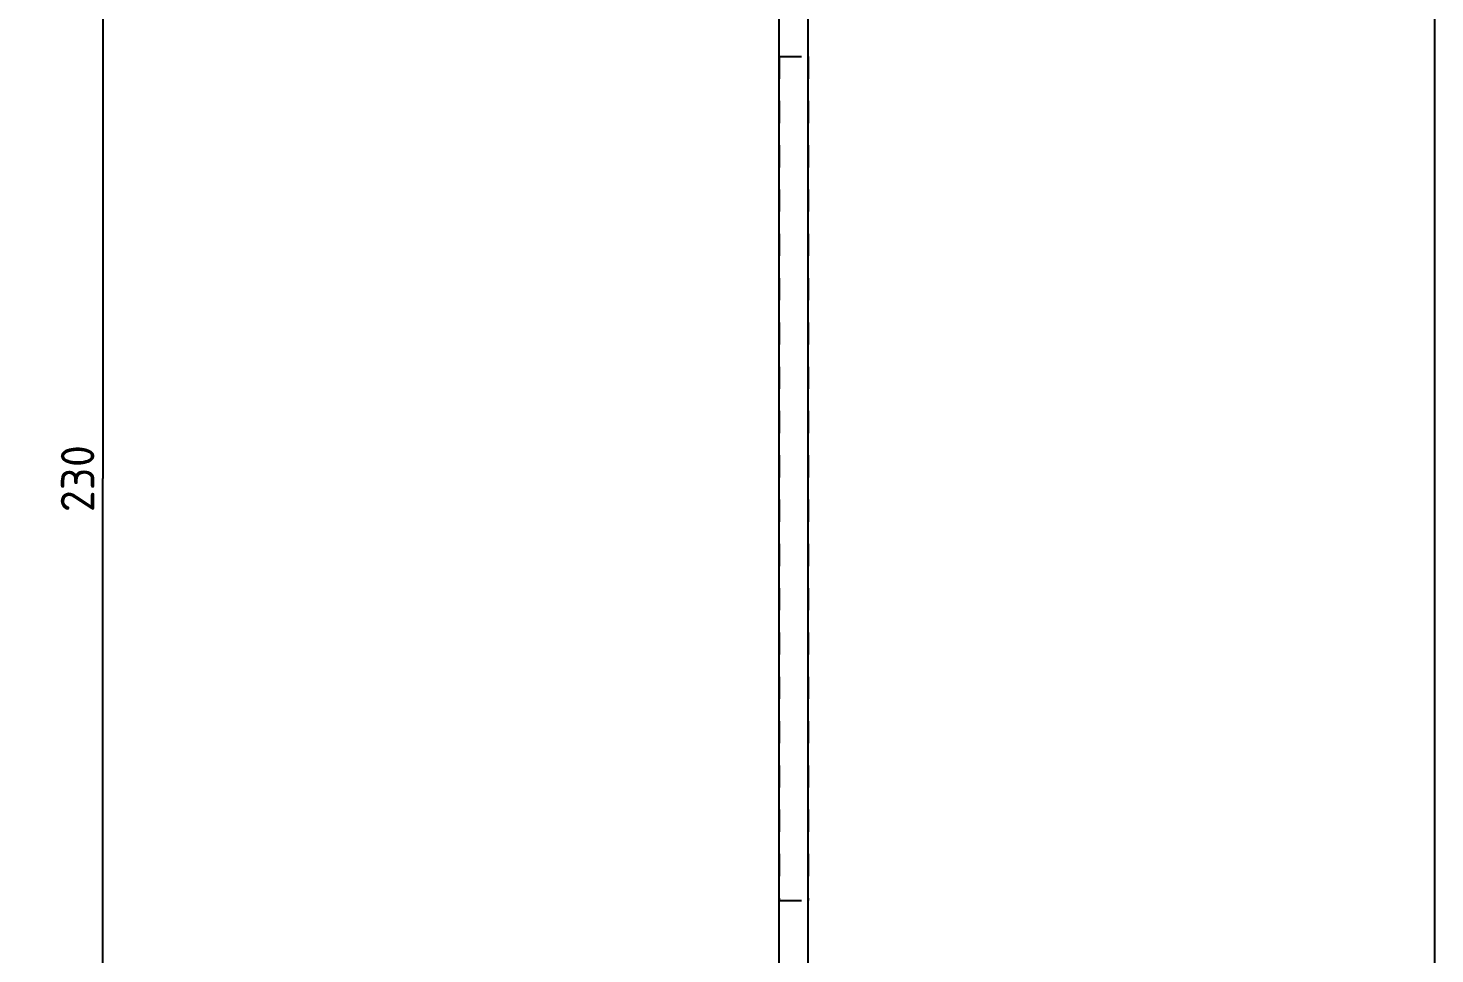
# Model space of a CAD drawing. Header units: millimetres. Extents: x 0 to 420, y 0 to 297.
# Drawn here: x 273.2 to 420, y 96.6 to 193.1 of the extents above; entities that cross this region are included whole.
import ezdxf

# ---------------------------------------------------------------- set-up
doc = ezdxf.new("R2010")
doc.units = ezdxf.units.MM
doc.header["$LTSCALE"] = 23.1
doc.linetypes.add('HIDDEN', pattern=[0.2, 0.1, -0.1])
doc.layers.get('0').update_dxf_attribs({"linetype": 'CONTINUOUS'})
doc.layers.add('02___PRT_ALL_AXES', color=7, linetype='CONTINUOUS')
doc.styles.get("Standard").update_dxf_attribs({"font": ''})
doc.styles.get('Standard').set_extended_font_data('Isonorm LT Regular')
doc.dimstyles.new('DIMSTYLE_1', dxfattribs={"dimtxt": 3.5, "dimasz": 3.5, "dimexe": 1.5, "dimexo": 1, "dimgap": 0.875, "dimtad": 1, "dimtxsty": 'Standard', "dimblk": '_FILLED', "dimblk1": '_FILLED', "dimblk2": '_FILLED', "dimcen": 0.09, "dimazin": 2, "dimtp": 0.01, "dimtm": 0.01, "dimtfac": 1, "dimtofl": 0, "dimtmove": 0, "dimatfit": 3, "dimldrblk": '_FILLED', "dimfxl": 1, "dimtolj": 1, "dimarcsym": 0})

# ---------------------------------------------------------------- blocks, each defined once
blk = doc.blocks.new('_FILLED')
at = {"color": 0, "linetype": 'ByBlock'}
blk.add_solid([(0, 0), (-1, 0.214), (-1, -0.214)], dxfattribs=at)
blk = doc.blocks.new('*D1')
at = {"color": 2, "linetype": 'Continuous', "transparency": 16777216}
for p, q in [((265.07, 261.13), (282.46, 261.13)), ((280.96, 261.13), (280.96, 146.13)), ((280.96, 31.13), (280.96, 146.13)), ((265.07, 31.13), (282.46, 31.13))]:
    blk.add_line(p, q, dxfattribs=at)
at = {"color": 2, "linetype": 'Continuous', "transparency": 16777216, "xscale": 3.5, "yscale": 3.5, "zscale": 3.5}
for p, rotation in [((280.96, 261.13), 90), ((280.96, 31.13), 270)]:
    blk.add_blockref('_FILLED', p, dxfattribs=dict(at, rotation=rotation))

msp = doc.modelspace()

# ---------------------------------------------------------------- linework, layer by layer
at = {"color": 7, "linetype": 'Continuous'}
for p, q in [((420, 0), (420, 297)), ((351.574, 31.13), (351.574, 261.13)), ((354.574, 31.13), (354.574, 261.13))]:
    msp.add_line(p, q, dxfattribs=at)
at = {"color": 2, "linetype": 'Continuous'}
for points in [[(276.61, 148.37), (276.582, 148.454), (276.61, 148.566)], [(276.638, 148.286), (276.61, 148.566), (276.638, 148.65)], [(276.61, 148.566), (276.638, 148.286), (276.61, 148.37)], [(276.666, 148.202), (276.638, 148.65), (276.666, 148.734)], [(276.638, 148.65), (276.666, 148.202), (276.638, 148.286)], [(276.722, 148.118), (276.666, 148.734), (276.722, 148.818)], [(276.666, 148.734), (276.722, 148.118), (276.666, 148.202)], [(276.806, 148.034), (276.722, 148.818), (276.806, 148.902)], [(276.722, 148.818), (276.806, 148.034), (276.722, 148.118)], [(276.89, 147.95), (276.806, 148.902), (276.89, 148.986)], [(276.806, 148.902), (276.89, 147.95), (276.806, 148.034)], [(276.974, 148.594), (276.89, 148.986), (276.974, 149.042)], [(276.89, 148.986), (276.946, 148.482), (276.974, 147.894)], [(276.89, 148.986), (276.974, 147.894), (276.89, 147.95)], [(276.974, 148.594), (276.946, 148.482), (276.89, 148.986)], [(276.974, 147.894), (276.946, 148.482), (276.974, 148.37)], [(277.058, 148.678), (276.974, 149.042), (277.086, 149.126)], [(276.974, 149.042), (277.058, 148.678), (276.974, 148.594)], [(276.974, 148.37), (277.03, 148.258), (277.086, 147.81)], [(276.974, 148.37), (277.086, 147.81), (276.974, 147.894)], [(277.086, 149.126), (277.198, 148.79), (277.058, 148.678)], [(277.198, 148.79), (277.086, 149.126), (277.198, 149.182)], [(277.338, 148.846), (277.198, 149.182), (277.338, 149.21)], [(277.198, 149.182), (277.338, 148.846), (277.198, 148.79)], [(277.338, 149.21), (277.478, 149.266), (277.562, 148.902)], [(277.338, 149.21), (277.562, 148.902), (277.338, 148.846)], [(277.562, 148.902), (277.478, 149.266), (277.646, 149.294)], [(277.646, 149.294), (277.786, 148.958), (277.562, 148.902)], [(277.786, 148.958), (277.646, 149.294), (277.982, 149.35)], [(277.982, 149.35), (278.066, 148.986), (277.786, 148.958)], [(278.066, 148.986), (277.982, 149.35), (278.346, 149.378)], [(278.346, 149.378), (278.374, 149.014), (278.066, 148.986)], [(278.654, 148.986), (278.374, 149.014), (278.346, 149.378)], [(278.654, 148.986), (278.346, 149.378), (278.71, 149.35)], [(278.71, 149.35), (278.934, 148.958), (278.654, 148.986)], [(278.934, 148.958), (278.71, 149.35), (279.046, 149.294)], [(279.046, 149.294), (279.186, 148.902), (278.934, 148.958)], [(279.186, 148.902), (279.046, 149.294), (279.354, 149.21)], [(279.354, 149.21), (279.41, 148.818), (279.186, 148.902)], [(279.55, 148.762), (279.41, 148.818), (279.354, 149.21)], [(279.55, 148.762), (279.354, 149.21), (279.606, 149.098)], [(279.606, 149.098), (279.662, 148.678), (279.55, 148.762)], [(279.718, 148.566), (279.662, 148.678), (279.606, 149.098)], [(279.718, 148.566), (279.606, 149.098), (279.718, 149.042)], [(279.718, 147.894), (279.662, 148.286), (279.718, 148.37)], [(279.718, 148.566), (279.718, 149.042), (279.802, 147.95)], [(279.802, 147.95), (279.718, 149.042), (279.802, 148.986)], [(279.718, 148.454), (279.718, 148.566), (279.802, 147.95)], [(279.718, 148.37), (279.718, 148.454), (279.802, 147.95)], [(279.718, 148.37), (279.802, 147.95), (279.718, 147.894)], [(279.802, 148.986), (279.886, 148.034), (279.802, 147.95)], [(279.886, 148.034), (279.802, 148.986), (279.886, 148.902)], [(279.886, 148.902), (279.97, 148.118), (279.886, 148.034)], [(279.97, 148.118), (279.886, 148.902), (279.97, 148.818)], [(279.97, 148.818), (280.026, 148.202), (279.97, 148.118)], [(280.026, 148.202), (279.97, 148.818), (280.026, 148.734)], [(280.026, 148.734), (280.054, 148.286), (280.026, 148.202)], [(280.054, 148.286), (280.026, 148.734), (280.054, 148.65)], [(280.054, 148.65), (280.082, 148.37), (280.054, 148.286)], [(280.082, 148.454), (280.082, 148.37), (280.054, 148.65)], [(280.082, 148.454), (280.054, 148.65), (280.082, 148.566)], [(277.03, 146.326), (276.946, 146.774), (277.03, 146.83)], [(277.086, 147.81), (277.03, 148.258), (277.142, 148.174)], [(277.114, 146.438), (277.03, 146.83), (277.142, 146.886)], [(277.03, 146.83), (277.114, 146.438), (277.03, 146.326)], [(277.142, 148.174), (277.338, 147.726), (277.086, 147.81)], [(277.142, 146.886), (277.198, 146.522), (277.114, 146.438)], [(277.142, 148.174), (277.282, 148.118), (277.338, 147.726)], [(277.198, 146.522), (277.142, 146.886), (277.254, 146.914)], [(277.254, 146.914), (277.338, 146.578), (277.198, 146.522)], [(277.338, 146.578), (277.254, 146.914), (277.366, 146.914)], [(277.338, 147.726), (277.282, 148.118), (277.506, 148.034)], [(277.506, 148.034), (277.618, 147.642), (277.338, 147.726)], [(277.366, 146.914), (277.45, 146.606), (277.338, 146.578)], [(277.45, 146.606), (277.366, 146.914), (277.478, 146.942)], [(277.478, 146.942), (277.59, 146.578), (277.45, 146.606)], [(277.674, 146.55), (277.59, 146.578), (277.478, 146.942)], [(277.674, 146.55), (277.478, 146.942), (277.674, 146.914)], [(277.618, 147.642), (277.506, 148.034), (277.758, 147.978)], [(277.758, 147.978), (277.954, 147.586), (277.618, 147.642)], [(277.674, 146.914), (277.758, 146.494), (277.674, 146.55)], [(277.842, 146.41), (277.758, 146.494), (277.674, 146.914)], [(277.842, 146.41), (277.674, 146.914), (277.87, 146.858)], [(277.954, 147.586), (277.758, 147.978), (278.038, 147.95)], [(277.87, 146.858), (277.926, 146.326), (277.842, 146.41)], [(277.954, 146.214), (277.926, 146.326), (277.87, 146.858)], [(277.982, 146.102), (277.954, 146.214), (277.87, 146.858)], [(277.982, 146.102), (277.87, 146.858), (278.01, 146.746)], [(278.038, 147.95), (278.318, 147.586), (277.954, 147.586)], [(278.318, 147.586), (278.038, 147.95), (278.346, 147.95)], [(278.346, 147.95), (278.682, 147.586), (278.318, 147.586)], [(278.402, 146.242), (278.318, 146.774), (278.402, 146.83)], [(278.682, 147.586), (278.346, 147.95), (278.682, 147.95)], [(278.458, 146.354), (278.402, 146.83), (278.486, 146.886)], [(278.402, 146.83), (278.458, 146.354), (278.402, 146.242)], [(278.486, 146.886), (278.542, 146.466), (278.458, 146.354)], [(278.542, 146.466), (278.486, 146.886), (278.598, 146.914)], [(278.598, 146.914), (278.626, 146.522), (278.542, 146.466)], [(278.626, 146.522), (278.598, 146.914), (278.71, 146.942)], [(278.71, 146.942), (278.738, 146.578), (278.626, 146.522)], [(278.682, 147.95), (278.99, 147.978), (279.046, 147.642)], [(278.682, 147.95), (279.046, 147.642), (278.682, 147.586)], [(278.738, 146.578), (278.71, 146.942), (278.85, 146.942)], [(278.85, 146.942), (278.878, 146.606), (278.738, 146.578)], [(278.878, 146.606), (278.85, 146.942), (278.99, 146.97)], [(278.99, 146.97), (279.046, 146.634), (278.878, 146.606)], [(279.046, 147.642), (278.99, 147.978), (279.13, 148.034)], [(279.242, 146.606), (279.046, 146.634), (278.99, 146.97)], [(279.242, 146.606), (278.99, 146.97), (279.27, 146.942)], [(279.13, 148.034), (279.186, 147.67), (279.046, 147.642)], [(279.186, 147.67), (279.13, 148.034), (279.242, 148.062)], [(279.242, 148.062), (279.326, 147.726), (279.186, 147.67)], [(279.326, 147.726), (279.242, 148.062), (279.382, 148.09)], [(279.27, 146.942), (279.41, 146.55), (279.242, 146.606)], [(279.494, 146.494), (279.41, 146.55), (279.27, 146.942)], [(279.494, 146.494), (279.27, 146.942), (279.522, 146.886)], [(279.382, 148.09), (279.466, 147.754), (279.326, 147.726)], [(279.466, 147.754), (279.382, 148.09), (279.466, 148.146)], [(279.466, 148.146), (279.578, 148.202), (279.606, 147.81)], [(279.466, 148.146), (279.606, 147.81), (279.466, 147.754)], [(279.522, 146.886), (279.55, 146.466), (279.494, 146.494)], [(279.606, 146.41), (279.55, 146.466), (279.522, 146.886)], [(279.606, 146.41), (279.522, 146.886), (279.606, 146.83)], [(279.606, 147.81), (279.578, 148.202), (279.662, 148.286)], [(279.662, 148.286), (279.718, 147.894), (279.606, 147.81)], [(279.606, 146.83), (279.662, 146.354), (279.606, 146.41)], [(279.69, 146.27), (279.662, 146.354), (279.606, 146.83)], [(279.718, 146.186), (279.69, 146.27), (279.606, 146.83)], [(279.718, 146.186), (279.606, 146.83), (279.718, 146.802)], [(276.61, 145.29), (276.582, 145.906), (276.61, 146.102)], [(276.582, 145.906), (276.61, 145.29), (276.582, 145.374)], [(276.638, 145.234), (276.61, 146.102), (276.638, 146.27)], [(276.61, 146.102), (276.638, 145.234), (276.61, 145.29)], [(276.638, 146.27), (276.666, 146.438), (276.694, 145.178)], [(276.638, 146.27), (276.694, 145.178), (276.638, 145.234)], [(276.694, 145.178), (276.666, 146.438), (276.722, 146.55)], [(276.722, 146.55), (276.778, 145.178), (276.694, 145.178)], [(276.778, 145.178), (276.722, 146.55), (276.778, 146.634)], [(276.862, 145.178), (276.778, 146.634), (276.862, 146.718)], [(276.778, 146.634), (276.862, 145.178), (276.778, 145.178)], [(276.946, 145.906), (276.862, 146.718), (276.946, 146.774)], [(276.862, 146.718), (276.918, 145.206), (276.862, 145.178)], [(276.946, 145.29), (276.918, 145.206), (276.862, 146.718)], [(276.946, 145.374), (276.946, 145.29), (276.862, 146.718)], [(276.946, 145.906), (276.946, 145.374), (276.862, 146.718)], [(276.946, 146.774), (276.974, 146.018), (276.946, 145.906)], [(276.974, 146.158), (276.974, 146.018), (276.946, 146.774)], [(277.002, 146.242), (276.974, 146.158), (276.946, 146.774)], [(277.03, 146.326), (277.002, 146.242), (276.946, 146.774)], [(278.01, 146.746), (278.01, 145.654), (277.982, 146.102)], [(277.982, 145.962), (277.982, 146.102), (278.01, 145.654)], [(277.982, 145.962), (278.01, 145.654), (277.982, 145.738)], [(278.01, 146.746), (278.038, 145.598), (278.01, 145.654)], [(278.094, 145.542), (278.038, 145.598), (278.01, 146.746)], [(278.178, 145.542), (278.094, 145.542), (278.01, 146.746)], [(278.178, 145.542), (278.01, 146.746), (278.178, 146.606)], [(278.178, 146.606), (278.234, 146.69), (278.262, 145.542)], [(278.178, 146.606), (278.262, 145.542), (278.178, 145.542)], [(278.318, 145.598), (278.234, 146.69), (278.318, 146.774)], [(278.318, 145.598), (278.262, 145.542), (278.234, 146.69)], [(278.318, 146.774), (278.346, 145.654), (278.318, 145.598)], [(278.346, 145.738), (278.346, 145.654), (278.318, 146.774)], [(278.346, 145.962), (278.346, 145.738), (278.318, 146.774)], [(278.374, 146.13), (278.346, 145.962), (278.318, 146.774)], [(278.402, 146.242), (278.374, 146.13), (278.318, 146.774)], [(279.718, 146.186), (279.718, 146.802), (279.746, 145.29)], [(279.774, 145.234), (279.746, 145.29), (279.718, 146.802)], [(279.774, 145.234), (279.718, 146.802), (279.802, 146.718)], [(279.718, 146.074), (279.718, 146.186), (279.746, 145.29)], [(279.718, 145.934), (279.718, 146.074), (279.746, 145.29)], [(279.718, 145.934), (279.746, 145.29), (279.718, 145.374)], [(279.802, 146.718), (279.83, 145.178), (279.774, 145.234)], [(279.83, 145.178), (279.802, 146.718), (279.886, 146.662)], [(279.886, 146.662), (279.914, 145.178), (279.83, 145.178)], [(279.914, 145.178), (279.886, 146.662), (279.97, 146.55)], [(279.97, 146.55), (279.998, 145.178), (279.914, 145.178)], [(280.054, 145.234), (279.998, 145.178), (279.97, 146.55)], [(280.054, 145.234), (279.97, 146.55), (280.054, 146.382)], [(280.054, 146.382), (280.082, 145.29), (280.054, 145.234)], [(280.082, 145.374), (280.082, 145.29), (280.054, 146.382)], [(280.082, 146.018), (280.082, 145.374), (280.054, 146.382)], [(280.082, 146.018), (280.054, 146.382), (280.082, 146.214)], [(276.61, 143.61), (276.582, 143.778), (276.61, 143.974)], [(276.638, 143.47), (276.61, 143.974), (276.666, 144.142)], [(276.61, 143.974), (276.638, 143.47), (276.61, 143.61)], [(276.666, 144.142), (276.722, 143.302), (276.638, 143.47)], [(276.722, 143.302), (276.666, 144.142), (276.722, 144.282)], [(276.806, 143.162), (276.722, 144.282), (276.834, 144.422)], [(276.722, 144.282), (276.806, 143.162), (276.722, 143.302)], [(276.834, 144.422), (276.918, 143.05), (276.806, 143.162)], [(276.946, 143.75), (276.834, 144.422), (276.946, 144.506)], [(276.946, 143.75), (276.918, 143.05), (276.834, 144.422)], [(277.086, 144.142), (276.946, 144.506), (277.086, 144.59)], [(276.946, 144.506), (276.974, 143.862), (276.946, 143.75)], [(277.002, 143.974), (276.974, 143.862), (276.946, 144.506)], [(277.03, 144.058), (277.002, 143.974), (276.946, 144.506)], [(277.086, 144.142), (277.03, 144.058), (276.946, 144.506)], [(277.254, 144.254), (277.086, 144.59), (277.254, 144.646)], [(277.086, 144.59), (277.17, 144.226), (277.086, 144.142)], [(277.254, 144.254), (277.17, 144.226), (277.086, 144.59)], [(277.338, 144.282), (277.254, 144.646), (277.422, 144.674)], [(277.254, 144.646), (277.338, 144.282), (277.254, 144.254)], [(277.422, 144.674), (277.45, 144.31), (277.338, 144.282)], [(277.59, 144.282), (277.45, 144.31), (277.422, 144.674)], [(277.59, 144.282), (277.422, 144.674), (277.618, 144.646)], [(277.618, 144.646), (277.646, 144.282), (277.59, 144.282)], [(277.73, 144.254), (277.646, 144.282), (277.618, 144.646)], [(277.73, 144.254), (277.618, 144.646), (277.786, 144.59)], [(277.786, 144.59), (277.814, 144.198), (277.73, 144.254)], [(277.898, 144.142), (277.814, 144.198), (277.786, 144.59)], [(277.898, 144.142), (277.786, 144.59), (277.954, 144.534)], [(277.954, 144.534), (278.038, 144.058), (277.898, 144.142)], [(278.038, 144.058), (277.954, 144.534), (278.038, 144.478)], [(278.038, 144.478), (278.15, 144.394), (278.206, 143.946)], [(278.038, 144.478), (278.206, 143.946), (278.038, 144.058)], [(279.718, 142.966), (278.206, 143.946), (278.15, 144.394)], [(279.718, 142.966), (278.15, 144.394), (279.718, 143.358)], [(279.718, 144.45), (279.746, 144.506), (279.802, 142.91)], [(279.718, 143.358), (279.718, 144.45), (279.802, 142.91)], [(279.746, 144.506), (279.774, 144.59), (279.802, 142.91)], [(279.802, 142.91), (279.774, 144.59), (279.83, 144.618)], [(279.83, 144.618), (279.858, 142.882), (279.802, 142.91)], [(279.858, 142.882), (279.83, 144.618), (279.914, 144.646)], [(279.914, 144.646), (279.942, 142.854), (279.858, 142.882)], [(279.942, 142.854), (279.914, 144.646), (279.998, 144.618)], [(279.998, 144.618), (280.026, 142.882), (279.942, 142.854)], [(280.054, 142.938), (280.026, 142.882), (279.998, 144.618)], [(280.054, 142.938), (279.998, 144.618), (280.054, 144.59)], [(280.054, 144.59), (280.082, 143.022), (280.054, 142.938)], [(280.082, 143.134), (280.082, 143.022), (280.054, 144.59)], [(280.082, 144.45), (280.082, 143.134), (280.054, 144.59)], [(280.082, 144.45), (280.054, 144.59), (280.082, 144.506)], [(276.946, 143.75), (277.058, 142.938), (276.918, 143.05)], [(276.946, 143.75), (276.974, 143.61), (277.058, 142.938)], [(276.974, 143.61), (277.03, 143.47), (277.058, 142.938)], [(277.058, 142.938), (277.03, 143.47), (277.086, 143.414)], [(277.086, 143.414), (277.17, 142.882), (277.058, 142.938)], [(277.086, 143.414), (277.142, 143.358), (277.17, 142.882)], [(277.17, 142.882), (277.142, 143.358), (277.226, 143.302)], [(277.226, 143.302), (277.282, 142.854), (277.17, 142.882)], [(277.282, 142.854), (277.226, 143.302), (277.31, 143.246)], [(277.31, 143.246), (277.366, 142.882), (277.282, 142.854)], [(277.366, 142.882), (277.31, 143.246), (277.394, 143.218)], [(277.394, 143.218), (277.422, 142.91), (277.366, 142.882)], [(277.422, 142.91), (277.394, 143.218), (277.45, 143.162)], [(277.45, 143.162), (277.478, 142.994), (277.422, 142.91)], [(277.478, 143.05), (277.478, 142.994), (277.45, 143.162)], [(277.478, 143.05), (277.45, 143.162), (277.478, 143.106)], [(279.718, 143.358), (279.802, 142.91), (279.718, 142.966)]]:
    msp.add_solid(points, dxfattribs=at)
at = {"layer": '02___PRT_ALL_AXES', "color": 8, "linetype": 'HIDDEN'}
for p, q in [((351.574, 190.13), (351.574, 102.13)), ((351.574, 190.13), (354.574, 190.13)), ((354.574, 190.13), (354.574, 102.13)), ((351.574, 102.13), (354.574, 102.13))]:
    msp.add_line(p, q, dxfattribs=at)

# ---------------------------------------------------------------- dimensions: what is measured, and where the dimension line sits
at = {"color": 2, "linetype": 'Continuous'}
dim = msp.add_linear_dim(base=(280.957, 31.13), p1=(264.071, 261.13), p2=(264.071, 31.13), angle=270, dimstyle='DIMSTYLE_1', dxfattribs=at)
dim.commit()
dim.dimension.update_dxf_attribs({"geometry": '*D1', "text_midpoint": (280.957, 142.602), "dimtype": 160})

doc.saveas('drawing.dxf')
